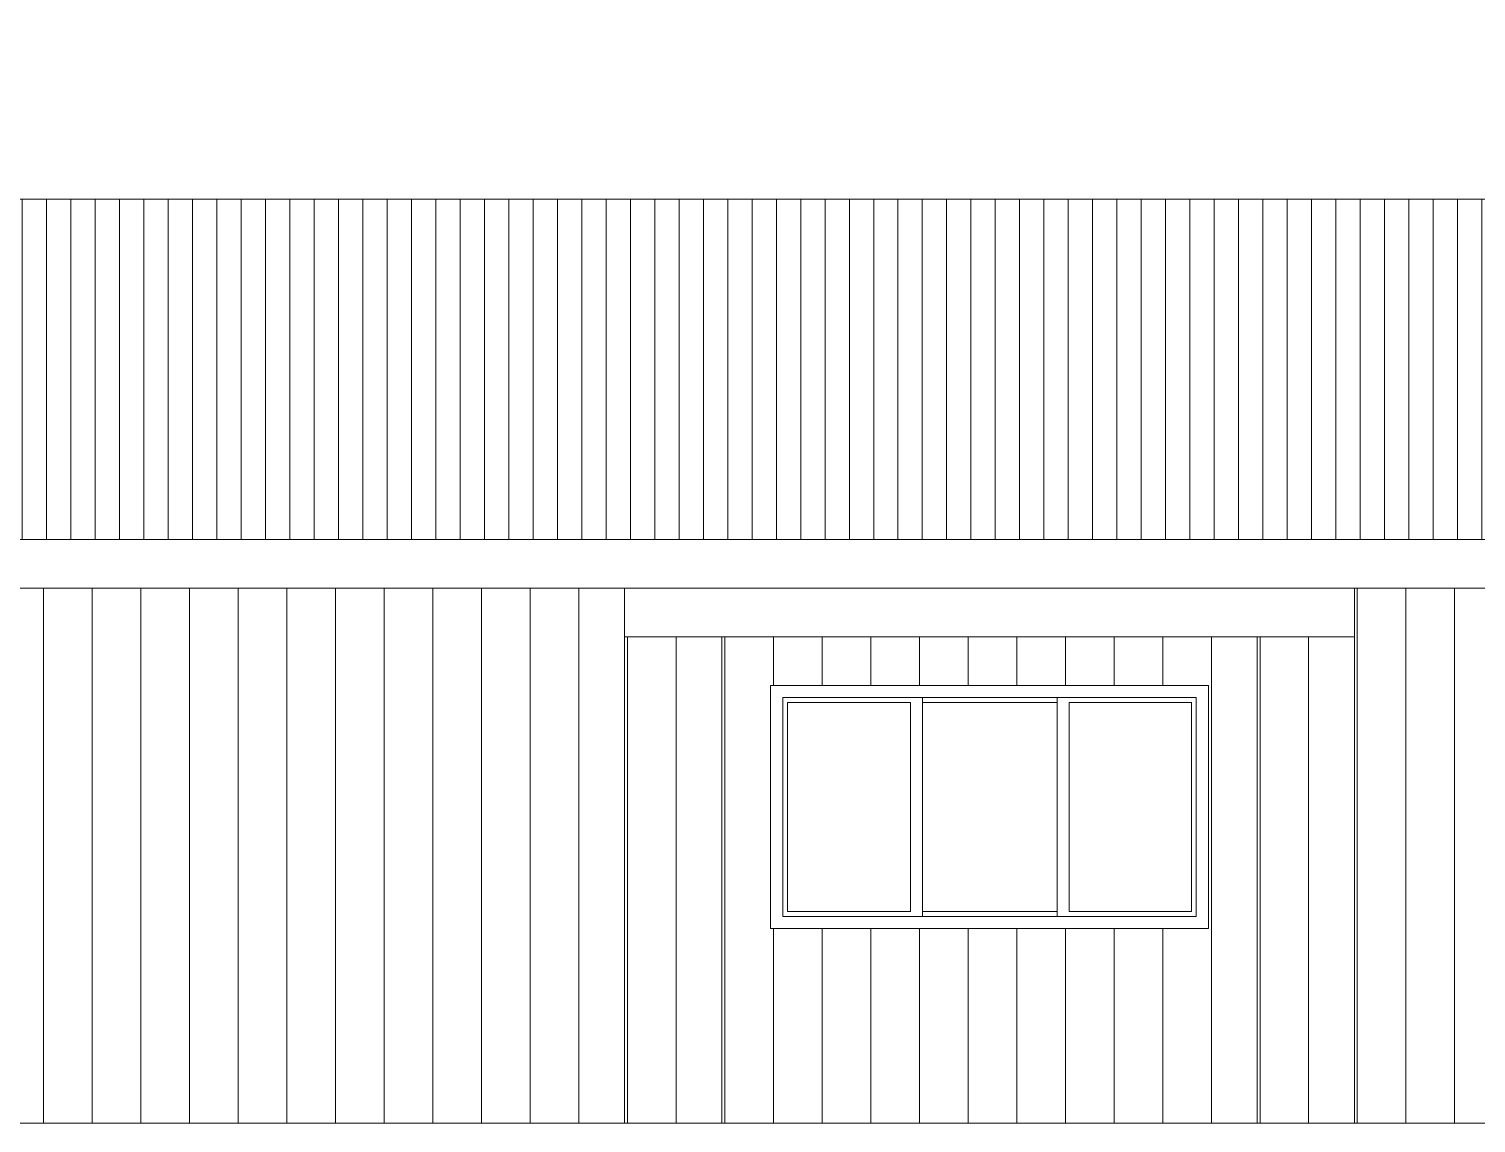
# Model space of a CAD drawing. Header units: millimetres. Extents: x -23978 to 678800, y -72710 to 21371.
# Drawn here: x 633552 to 639500, y -23824 to -19324 of the extents above; entities that cross this region are included whole.
import ezdxf

# ---------------------------------------------------------------- set-up
doc = ezdxf.new("R2010")
doc.units = ezdxf.units.MM
doc.header["$MEASUREMENT"] = 0
doc.layers.add('ground', color=7, linetype='Continuous', lineweight=9, true_color=0x4f450d)
doc.layers.add('Hatch', color=7, linetype='Continuous', lineweight=0, true_color=0x6e6e6e)
for name, color, linetype, lineweight in [('Main', 6, 'Continuous', 13), ('roof hatch', 125, 'Continuous', 9), ('window', 5, 'Continuous', 5)]:
    doc.layers.add(name, color=color, linetype=linetype, lineweight=lineweight)

msp = doc.modelspace()

# ---------------------------------------------------------------- hatches: boundary and pattern name
at = {"layer": 'Hatch', "ltscale": 5}
h = msp.add_hatch(dxfattribs=at)
h.set_pattern_fill('_USER', color=256, scale=200, angle=90, pattern_type=0)
h.set_pattern_definition([(90, (-17787.92, -10815.43), (-200, 1e-14), [])])
h.paths.add_polyline_path([(636000.3, -23824.3), (636000.3, -21624.3), (630000.3, -21624.3), (630000.3, -23824.3)])
h.paths.add_polyline_path([(631800.3, -23024.3), (630600.3, -23024.3), (630600.3, -21824.3), (631800.3, -21824.3)], flags=16)
h.paths.add_polyline_path([(631750.3, -22974.3), (630650.3, -22974.3), (630650.3, -21874.3), (631750.3, -21874.3)], flags=0)
h.paths.add_polyline_path([(631730.3, -22954.3), (631225.3, -22954.3), (631225.3, -21894.3), (631730.3, -21894.3)], flags=0)
h.paths.add_polyline_path([(631175.3, -22954.3), (630670.3, -22954.3), (630670.3, -21894.3), (631175.3, -21894.3)], flags=0)
h.paths.add_polyline_path([(636000.3, -23824.3), (636400.3, -23824.3), (636400.3, -21824.3), (636000.3, -21824.3)])
h.paths.add_polyline_path([(638600.3, -23824.3), (638600.3, -21824.3), (636400.3, -21824.3), (636400.3, -23824.3)])
h.paths.add_polyline_path([(636600.3, -23024.3), (636600.3, -22024.3), (638400.3, -22024.3), (638400.3, -23024.3)], flags=16)
h.paths.add_polyline_path([(636650.3, -22974.3), (636650.3, -22074.3), (638350.3, -22074.3), (638350.3, -22974.3)], flags=0)
h.paths.add_polyline_path([(637225.3, -22094.3), (637777.8, -22094.3), (637777.8, -22954.3), (637225.3, -22954.3)], flags=0)
h.paths.add_polyline_path([(636670.3, -22954.3), (636670.3, -22094.3), (637175.3, -22094.3), (637175.3, -22954.3)], flags=0)
h.paths.add_polyline_path([(637827.8, -22954.3), (637827.8, -22094.3), (638330.3, -22094.3), (638330.3, -22954.3)], flags=0)
h.paths.add_polyline_path([(638600.3, -23824.3), (639000.3, -23824.3), (639000.3, -21824.3), (638600.3, -21824.3)])
h.paths.add_polyline_path([(639000.3, -23824.3), (642000.3, -23824.3), (642000.3, -21624.3), (639000.3, -21624.3)])
h.paths.add_polyline_path([(640000.3, -23024.3), (640000.3, -22024.3), (641200.3, -22024.3), (641200.3, -23024.3)], flags=16)
h.paths.add_polyline_path([(640050.3, -22974.3), (640050.3, -22074.3), (641150.3, -22074.3), (641150.3, -22974.3)], flags=0)
h.paths.add_polyline_path([(640070.3, -22954.3), (640070.3, -22094.3), (640575.3, -22094.3), (640575.3, -22954.3)], flags=0)
h.paths.add_polyline_path([(640625.3, -22094.3), (641130.3, -22094.3), (641130.3, -22954.3), (640625.3, -22954.3)], flags=0)
at = {"layer": 'roof hatch', "ltscale": 5}
h = msp.add_hatch(dxfattribs=at)
h.set_pattern_fill('_USER', color=256, scale=100, angle=90, pattern_type=0)
h.set_pattern_definition([(90, (2224.07, -10815.43), (-100, 6e-15), [])])
h.paths.add_polyline_path([(630000.3, -19324.3), (630000.3, -21424.3), (642000.3, -21424.3), (642000.3, -20024.3), (632500.3, -20024.3), (632500.3, -19324.3)])

# ---------------------------------------------------------------- linework, layer by layer
at = {"layer": 'ground', "ltscale": 5}
msp.add_line((643379.2, -23824.3), (628437, -23824.3), dxfattribs=at)
at = {"layer": 'Hatch', "ltscale": 5}
msp.add_line((642000.3, -23824.3), (639000.3, -23824.3), dxfattribs=at)
at = {"layer": 'Main', "ltscale": 5}
for p, q in [((642000.3, -20024.3), (632500.3, -20024.3)), ((630000.3, -21424.3), (642000.3, -21424.3)), ((630000.3, -21624.3), (642000.3, -21624.3)), ((636000.3, -23824.3), (636000.3, -21624.3)), ((639000.3, -23824.3), (639000.3, -21624.3)), ((636000.3, -21824.3), (639000.3, -21824.3)), ((636400.3, -23824.3), (636400.3, -21824.3)), ((638600.3, -23824.3), (638600.3, -21824.3)), ((642000.3, -23824.3), (630000.3, -23824.3))]:
    msp.add_line(p, q, dxfattribs=at)
at = {"layer": 'window', "ltscale": 5}
for p, q in [((638400.3, -22024.3), (636600.3, -22024.3)), ((636600.3, -23024.3), (636600.3, -22024.3)), ((638400.3, -22024.3), (636600.3, -22024.3)), ((636600.3, -23024.3), (636600.3, -22024.3)), ((638400.3, -22024.3), (636600.3, -22024.3)), ((636600.3, -23024.3), (636600.3, -22024.3)), ((638400.3, -23024.3), (638400.3, -22024.3)), ((638400.3, -23024.3), (638400.3, -22024.3)), ((638400.3, -23024.3), (638400.3, -22024.3)), ((638350.3, -22074.3), (636650.3, -22074.3)), ((636650.3, -22974.3), (636650.3, -22074.3)), ((637175.3, -22094.3), (636670.3, -22094.3)), ((636670.3, -22954.3), (636670.3, -22094.3)), ((637175.3, -22094.3), (637175.3, -22954.3)), ((637225.3, -22074.3), (637225.3, -22974.3)), ((637777.8, -22094.3), (637225.3, -22094.3)), ((637777.8, -22074.3), (637777.8, -22974.3)), ((638330.3, -22094.3), (637827.8, -22094.3)), ((637827.8, -22094.3), (637827.8, -22954.3)), ((638330.3, -22954.3), (638330.3, -22094.3)), ((638350.3, -22974.3), (638350.3, -22074.3)), ((637175.3, -22954.3), (636670.3, -22954.3)), ((637777.8, -22954.3), (637225.3, -22954.3)), ((638330.3, -22954.3), (637827.8, -22954.3)), ((638350.3, -22974.3), (636650.3, -22974.3)), ((638400.3, -23024.3), (636600.3, -23024.3)), ((638400.3, -23024.3), (636600.3, -23024.3)), ((638400.3, -23024.3), (636600.3, -23024.3))]:
    msp.add_line(p, q, dxfattribs=at)

doc.saveas('drawing.dxf')
